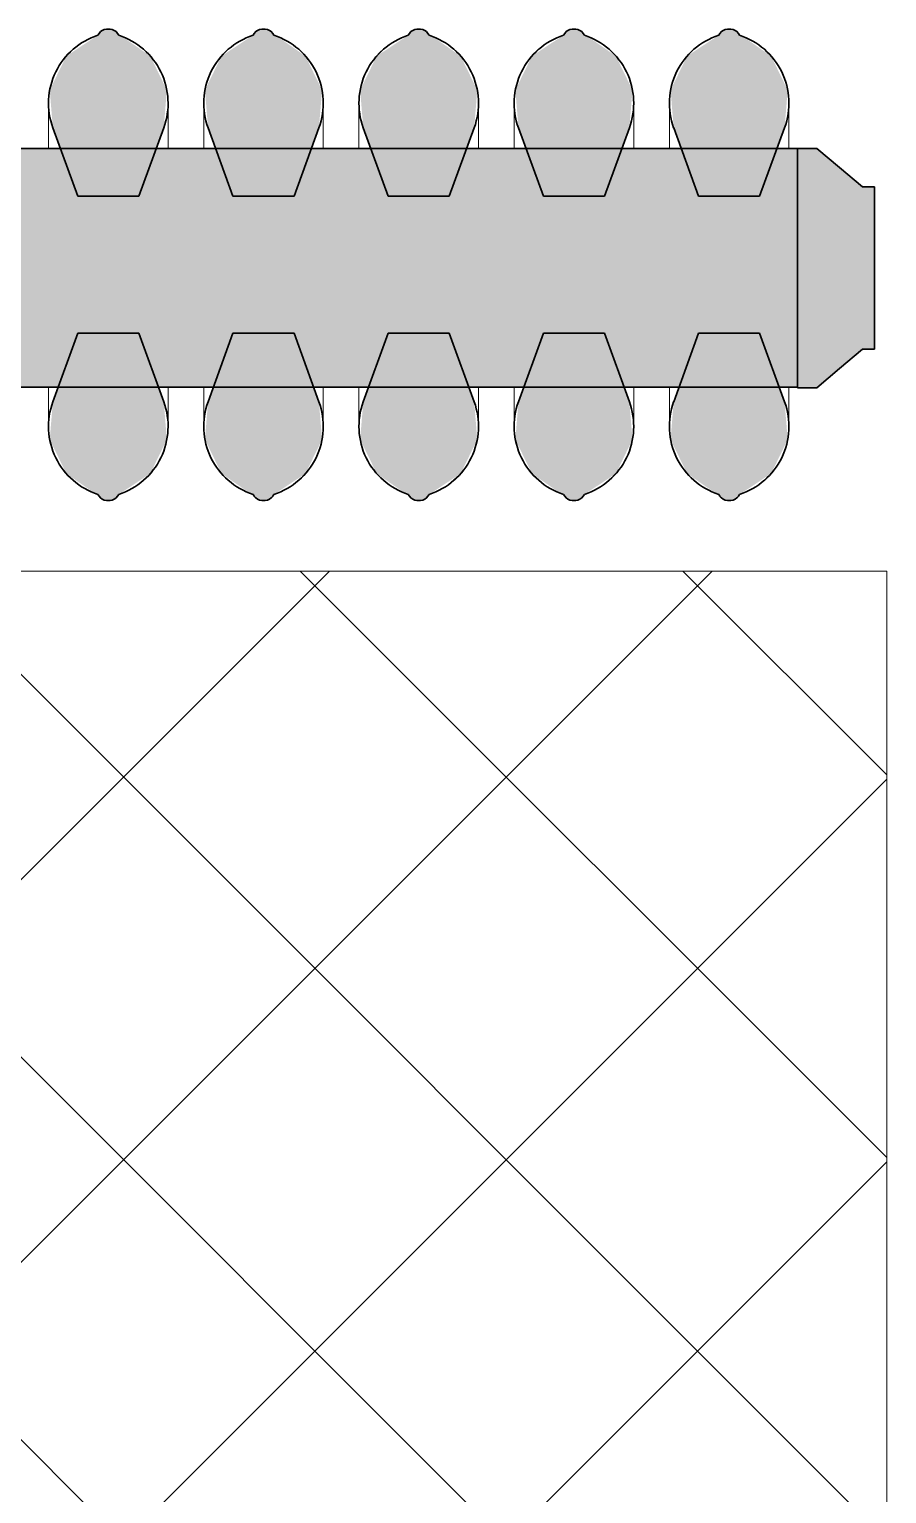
# Model space of a CAD drawing. Header units: inches. Extents: x -1287 to 1590, y -3558 to 989.
# Drawn here: x 947.87 to 965.83, y 535.02 to 565.69 of the extents above; entities that cross this region are included whole.
import ezdxf

# ---------------------------------------------------------------- set-up
doc = ezdxf.new("R2010")
doc.units = ezdxf.units.IN
doc.header["$MEASUREMENT"] = 0
doc.layers.add('A-GENM', color=13, linetype='Continuous', lineweight=9)
doc.layers.add('Q-CASE', color=31, linetype='Continuous', lineweight=9)

# ---------------------------------------------------------------- blocks, each defined once
blk = doc.blocks.new('Desk50 - Desk-7240542-1st Floor Construction')
at = {"layer": 'Q-CASE'}
h = blk.add_hatch(dxfattribs=at)
h.set_pattern_fill('FP_19', color=256, style=0, pattern_type=2)
h.set_pattern_definition([(45, (1354.494, 281.593), (-4.006467, 4.006467), []), (135, (1354.494, 281.593), (-4.006467, -4.006467), [])])
h.paths.add_polyline_path([(2283.603, 806.123), (2320.319, 806.123), (2320.319, 835.935), (2283.603, 835.935), (2283.603, 835.603), (2247.783, 835.603), (2247.783, 806.123)], flags=0)
for p, q in [((2320.319, 835.935), (2283.603, 835.935)), ((2320.319, 806.123), (2320.319, 835.935))]:
    blk.add_line(p, q, dxfattribs=at)
blk = doc.blocks.new('Cast_Iron_Radiator_8182 - Cast_Iron_Radiator_8182-V46-1st Floor Construction')
at = {"layer": 'A-GENM'}
h = blk.add_hatch(color=7, dxfattribs=at)
h.paths.add_polyline_path([(-4.524, -3.66), (-4.589, -2.87), (-5.111, -1.435), (-6.389, -1.435), (-6.911, -2.87), (-6.976, -3.66), (-6.629, -4.372), (-5.943, -4.848), (-5.876, -4.91), (-5.713, -4.933), (-5.624, -4.91), (-5.532, -4.809), (-4.871, -4.372), (-4.645, -3.909)], flags=0)
h.paths.add_polyline_path([(-4.524, 3.66), (-4.871, 4.372), (-5.557, 4.848), (-5.624, 4.91), (-5.787, 4.933), (-5.876, 4.91), (-5.968, 4.809), (-6.629, 4.372), (-6.976, 3.66), (-6.911, 2.87), (-6.389, 1.435), (-5.111, 1.435), (-4.589, 2.87)], flags=0)
h = blk.add_hatch(color=7, dxfattribs=at)
h.paths.add_polyline_path([(-1.274, 3.66), (-1.621, 4.372), (-2.307, 4.848), (-2.374, 4.91), (-2.537, 4.933), (-2.626, 4.91), (-2.718, 4.809), (-3.379, 4.372), (-3.726, 3.66), (-3.661, 2.87), (-3.139, 1.435), (-1.861, 1.435), (-1.339, 2.87)], flags=0)
h.paths.add_polyline_path([(-1.274, -3.66), (-1.339, -2.87), (-1.861, -1.435), (-3.139, -1.435), (-3.661, -2.87), (-3.726, -3.66), (-3.379, -4.372), (-2.693, -4.848), (-2.626, -4.91), (-2.463, -4.933), (-2.374, -4.91), (-2.282, -4.809), (-1.621, -4.372), (-1.395, -3.909)], flags=0)
h = blk.add_hatch(color=7, dxfattribs=at)
h.paths.add_polyline_path([(1.976, -3.66), (1.911, -2.87), (1.389, -1.435), (0.111, -1.435), (-0.411, -2.87), (-0.476, -3.66), (-0.129, -4.372), (0.557, -4.848), (0.624, -4.91), (0.787, -4.933), (0.876, -4.91), (0.968, -4.809), (1.629, -4.372), (1.855, -3.909)], flags=0)
h.paths.add_polyline_path([(1.976, 3.66), (1.629, 4.372), (0.943, 4.848), (0.876, 4.91), (0.713, 4.933), (0.624, 4.91), (0.532, 4.809), (-0.129, 4.372), (-0.476, 3.66), (-0.411, 2.87), (0.111, 1.435), (1.389, 1.435), (1.911, 2.87)], flags=0)
h = blk.add_hatch(color=7, dxfattribs=at)
h.paths.add_polyline_path([(5.226, -3.66), (5.161, -2.87), (4.639, -1.435), (3.361, -1.435), (2.839, -2.87), (2.774, -3.66), (3.121, -4.372), (3.807, -4.848), (3.874, -4.91), (4.037, -4.933), (4.126, -4.91), (4.218, -4.809), (4.879, -4.372), (5.105, -3.909)], flags=0)
h.paths.add_polyline_path([(5.226, 3.66), (4.879, 4.372), (4.193, 4.848), (4.126, 4.91), (3.963, 4.933), (3.874, 4.91), (3.782, 4.809), (3.121, 4.372), (2.774, 3.66), (2.839, 2.87), (3.361, 1.435), (4.639, 1.435), (5.161, 2.87)], flags=0)
h = blk.add_hatch(color=7, dxfattribs=at)
h.paths.add_polyline_path([(8.476, -3.66), (8.411, -2.87), (7.889, -1.435), (6.611, -1.435), (6.089, -2.87), (6.024, -3.66), (6.371, -4.372), (7.057, -4.848), (7.124, -4.91), (7.287, -4.933), (7.376, -4.91), (7.468, -4.809), (8.129, -4.372), (8.355, -3.909)], flags=0)
h.paths.add_polyline_path([(8.476, 3.66), (8.129, 4.372), (7.443, 4.848), (7.376, 4.91), (7.213, 4.933), (7.124, 4.91), (7.032, 4.809), (6.371, 4.372), (6.024, 3.66), (6.089, 2.87), (6.611, 1.435), (7.889, 1.435), (8.411, 2.87)], flags=0)
for points in [[(-7.179, 2.574), (-7.584, 2.574), (-8.542, 1.77), (-8.792, 1.77), (-8.792, -1.634), (-8.542, -1.634), (-7.584, -2.438), (-7.179, -2.438)], [(15.702, -2.438), (15.702, 2.561), (-7.179, 2.561), (-7.179, -2.438), (11.735, -2.438)]]:
    blk.add_hatch(color=7, dxfattribs=at).paths.add_polyline_path(points, flags=0)
at = {"layer": 'A-GENM', "color": 8, "lineweight": 30}
for p, q in [((-5.713, 4.933), (-5.787, 4.933)), ((-2.463, 4.933), (-2.537, 4.933)), ((0.787, 4.933), (0.713, 4.933)), ((4.037, 4.933), (3.963, 4.933)), ((7.287, 4.933), (7.213, 4.933)), ((-5.943, 4.848), (-5.968, 4.809)), ((-5.532, 4.809), (-5.557, 4.848)), ((-2.693, 4.848), (-2.718, 4.809)), ((-2.282, 4.809), (-2.307, 4.848)), ((0.557, 4.848), (0.532, 4.809)), ((0.968, 4.809), (0.943, 4.848)), ((3.807, 4.848), (3.782, 4.809)), ((4.218, 4.809), (4.193, 4.848)), ((7.057, 4.848), (7.032, 4.809)), ((7.468, 4.809), (7.443, 4.848)), ((-6.911, 2.87), (-6.389, 1.435)), ((-5.111, 1.435), (-4.589, 2.87)), ((-3.661, 2.87), (-3.139, 1.435)), ((-1.861, 1.435), (-1.339, 2.87)), ((-0.411, 2.87), (0.111, 1.435)), ((1.389, 1.435), (1.911, 2.87)), ((2.839, 2.87), (3.361, 1.435)), ((4.639, 1.435), (5.161, 2.87)), ((6.089, 2.87), (6.611, 1.435)), ((7.889, 1.435), (8.411, 2.87)), ((-7.179, 2.574), (-7.584, 2.574)), ((-7.179, -2.438), (-7.179, 2.574)), ((15.702, 2.561), (-7.179, 2.561)), ((-7.179, 2.561), (-7.179, -2.438)), ((-8.542, 1.77), (-8.792, 1.77)), ((-8.792, 1.77), (-8.792, -1.634)), ((-6.389, 1.435), (-5.111, 1.435)), ((-3.139, 1.435), (-1.861, 1.435)), ((0.111, 1.435), (1.389, 1.435)), ((3.361, 1.435), (4.639, 1.435)), ((6.611, 1.435), (7.889, 1.435)), ((-6.389, -1.435), (-6.911, -2.87)), ((-5.111, -1.435), (-6.389, -1.435)), ((-4.589, -2.87), (-5.111, -1.435)), ((-3.139, -1.435), (-3.661, -2.87)), ((-1.861, -1.435), (-3.139, -1.435)), ((-1.339, -2.87), (-1.861, -1.435)), ((0.111, -1.435), (-0.411, -2.87)), ((1.389, -1.435), (0.111, -1.435)), ((1.911, -2.87), (1.389, -1.435)), ((3.361, -1.435), (2.839, -2.87)), ((4.639, -1.435), (3.361, -1.435)), ((5.161, -2.87), (4.639, -1.435)), ((6.611, -1.435), (6.089, -2.87)), ((7.889, -1.435), (6.611, -1.435)), ((8.411, -2.87), (7.889, -1.435)), ((-8.792, -1.634), (-8.542, -1.634)), ((-7.584, -2.438), (-7.179, -2.438)), ((-7.179, -2.438), (15.702, -2.438)), ((-5.968, -4.809), (-5.943, -4.848)), ((-5.557, -4.848), (-5.532, -4.809)), ((-2.718, -4.809), (-2.693, -4.848)), ((-2.307, -4.848), (-2.282, -4.809)), ((0.532, -4.809), (0.557, -4.848)), ((0.943, -4.848), (0.968, -4.809)), ((3.782, -4.809), (3.807, -4.848)), ((4.193, -4.848), (4.218, -4.809)), ((7.032, -4.809), (7.057, -4.848)), ((7.443, -4.848), (7.468, -4.809)), ((-5.787, -4.933), (-5.713, -4.933)), ((-2.537, -4.933), (-2.463, -4.933)), ((0.713, -4.933), (0.787, -4.933)), ((3.963, -4.933), (4.037, -4.933)), ((7.213, -4.933), (7.287, -4.933))]:
    blk.add_line(p, q, dxfattribs=at)
at = {"layer": 'A-GENM', "flags": 128}
for points in [[(-5.943, 4.848), (-5.938, 4.854), (-5.934, 4.86), (-5.929, 4.866), (-5.925, 4.872), (-5.919, 4.877), (-5.914, 4.882), (-5.909, 4.887), (-5.903, 4.892), (-5.897, 4.896), (-5.891, 4.901), (-5.885, 4.905), (-5.878, 4.909), (-5.872, 4.912), (-5.865, 4.915), (-5.858, 4.918), (-5.851, 4.921), (-5.844, 4.924), (-5.837, 4.926), (-5.83, 4.928), (-5.823, 4.929), (-5.816, 4.93), (-5.808, 4.931), (-5.801, 4.932), (-5.793, 4.933), (-5.787, 4.933)], [(-5.713, 4.933), (-5.706, 4.932), (-5.698, 4.932), (-5.691, 4.931), (-5.683, 4.93), (-5.676, 4.929), (-5.669, 4.927), (-5.662, 4.925), (-5.655, 4.923), (-5.648, 4.921), (-5.641, 4.918), (-5.634, 4.915), (-5.627, 4.912), (-5.621, 4.908), (-5.614, 4.904), (-5.608, 4.9), (-5.602, 4.896), (-5.596, 4.891), (-5.591, 4.887), (-5.585, 4.882), (-5.58, 4.876), (-5.575, 4.871), (-5.57, 4.865), (-5.565, 4.859), (-5.561, 4.854), (-5.557, 4.848)], [(-2.693, 4.848), (-2.688, 4.854), (-2.684, 4.86), (-2.679, 4.866), (-2.675, 4.872), (-2.669, 4.877), (-2.664, 4.882), (-2.659, 4.887), (-2.653, 4.892), (-2.647, 4.896), (-2.641, 4.901), (-2.635, 4.905), (-2.628, 4.909), (-2.622, 4.912), (-2.615, 4.915), (-2.608, 4.918), (-2.601, 4.921), (-2.594, 4.924), (-2.587, 4.926), (-2.58, 4.928), (-2.573, 4.929), (-2.566, 4.93), (-2.558, 4.931), (-2.551, 4.932), (-2.543, 4.933), (-2.537, 4.933)], [(-2.463, 4.933), (-2.456, 4.932), (-2.448, 4.932), (-2.441, 4.931), (-2.433, 4.93), (-2.426, 4.929), (-2.419, 4.927), (-2.412, 4.925), (-2.405, 4.923), (-2.398, 4.921), (-2.391, 4.918), (-2.384, 4.915), (-2.377, 4.912), (-2.371, 4.908), (-2.364, 4.904), (-2.358, 4.9), (-2.352, 4.896), (-2.346, 4.891), (-2.341, 4.887), (-2.335, 4.882), (-2.33, 4.876), (-2.325, 4.871), (-2.32, 4.865), (-2.315, 4.859), (-2.311, 4.854), (-2.307, 4.848)], [(0.557, 4.848), (0.562, 4.854), (0.566, 4.86), (0.571, 4.866), (0.575, 4.872), (0.581, 4.877), (0.586, 4.882), (0.591, 4.887), (0.597, 4.892), (0.603, 4.896), (0.609, 4.901), (0.615, 4.905), (0.622, 4.909), (0.628, 4.912), (0.635, 4.915), (0.642, 4.918), (0.649, 4.921), (0.656, 4.924), (0.663, 4.926), (0.67, 4.928), (0.677, 4.929), (0.684, 4.93), (0.692, 4.931), (0.699, 4.932), (0.707, 4.933), (0.713, 4.933)], [(0.787, 4.933), (0.794, 4.932), (0.802, 4.932), (0.809, 4.931), (0.817, 4.93), (0.824, 4.929), (0.831, 4.927), (0.838, 4.925), (0.845, 4.923), (0.852, 4.921), (0.859, 4.918), (0.866, 4.915), (0.873, 4.912), (0.879, 4.908), (0.886, 4.904), (0.892, 4.9), (0.898, 4.896), (0.904, 4.891), (0.909, 4.887), (0.915, 4.882), (0.92, 4.876), (0.925, 4.871), (0.93, 4.865), (0.935, 4.859), (0.939, 4.854), (0.943, 4.848)], [(3.807, 4.848), (3.812, 4.854), (3.816, 4.86), (3.821, 4.866), (3.825, 4.872), (3.831, 4.877), (3.836, 4.882), (3.841, 4.887), (3.847, 4.892), (3.853, 4.896), (3.859, 4.901), (3.865, 4.905), (3.872, 4.909), (3.878, 4.912), (3.885, 4.915), (3.892, 4.918), (3.899, 4.921), (3.906, 4.924), (3.913, 4.926), (3.92, 4.928), (3.927, 4.929), (3.934, 4.93), (3.942, 4.931), (3.949, 4.932), (3.957, 4.933), (3.963, 4.933)], [(4.037, 4.933), (4.044, 4.932), (4.052, 4.932), (4.059, 4.931), (4.067, 4.93), (4.074, 4.929), (4.081, 4.927), (4.088, 4.925), (4.095, 4.923), (4.102, 4.921), (4.109, 4.918), (4.116, 4.915), (4.123, 4.912), (4.129, 4.908), (4.136, 4.904), (4.142, 4.9), (4.148, 4.896), (4.154, 4.891), (4.159, 4.887), (4.165, 4.882), (4.17, 4.876), (4.175, 4.871), (4.18, 4.865), (4.185, 4.859), (4.189, 4.854), (4.193, 4.848)], [(7.057, 4.848), (7.062, 4.854), (7.066, 4.86), (7.071, 4.866), (7.075, 4.872), (7.081, 4.877), (7.086, 4.882), (7.091, 4.887), (7.097, 4.892), (7.103, 4.896), (7.109, 4.901), (7.115, 4.905), (7.122, 4.909), (7.128, 4.912), (7.135, 4.915), (7.142, 4.918), (7.149, 4.921), (7.156, 4.924), (7.163, 4.926), (7.17, 4.928), (7.177, 4.929), (7.184, 4.93), (7.192, 4.931), (7.199, 4.932), (7.207, 4.933), (7.213, 4.933)], [(7.287, 4.933), (7.294, 4.932), (7.302, 4.932), (7.309, 4.931), (7.317, 4.93), (7.324, 4.929), (7.331, 4.927), (7.338, 4.925), (7.345, 4.923), (7.352, 4.921), (7.359, 4.918), (7.366, 4.915), (7.373, 4.912), (7.379, 4.908), (7.386, 4.904), (7.392, 4.9), (7.398, 4.896), (7.404, 4.891), (7.409, 4.887), (7.415, 4.882), (7.42, 4.876), (7.425, 4.871), (7.43, 4.865), (7.435, 4.859), (7.439, 4.854), (7.443, 4.848)], [(-7.002, 3.383), (-7.001, 3.443), (-6.997, 3.503), (-6.991, 3.563), (-6.983, 3.622), (-6.972, 3.681), (-6.959, 3.74), (-6.943, 3.798), (-6.926, 3.855), (-6.906, 3.911), (-6.883, 3.967), (-6.859, 4.022), (-6.832, 4.076), (-6.804, 4.128), (-6.773, 4.18), (-6.74, 4.23), (-6.705, 4.279), (-6.668, 4.326), (-6.63, 4.372), (-6.589, 4.416), (-6.547, 4.459), (-6.503, 4.5), (-6.458, 4.539), (-6.411, 4.576), (-6.362, 4.612), (-6.312, 4.645), (-6.261, 4.677), (-6.209, 4.706), (-6.155, 4.733), (-6.101, 4.758), (-6.045, 4.781), (-5.989, 4.802), (-5.968, 4.809)], [(-5.532, 4.809), (-5.475, 4.789), (-5.419, 4.767), (-5.365, 4.743), (-5.311, 4.716), (-5.258, 4.688), (-5.206, 4.657), (-5.156, 4.624), (-5.107, 4.59), (-5.059, 4.553), (-5.013, 4.515), (-4.969, 4.474), (-4.926, 4.432), (-4.885, 4.389), (-4.846, 4.343), (-4.808, 4.296), (-4.773, 4.248), (-4.739, 4.198), (-4.707, 4.147), (-4.678, 4.095), (-4.651, 4.042), (-4.625, 3.987), (-4.602, 3.932), (-4.581, 3.876), (-4.563, 3.819), (-4.547, 3.761), (-4.533, 3.703), (-4.521, 3.644), (-4.512, 3.585), (-4.505, 3.525), (-4.5, 3.465), (-4.498, 3.405), (-4.498, 3.383)], [(-3.752, 3.383), (-3.751, 3.443), (-3.747, 3.503), (-3.741, 3.563), (-3.733, 3.622), (-3.722, 3.681), (-3.709, 3.74), (-3.693, 3.798), (-3.676, 3.855), (-3.656, 3.911), (-3.633, 3.967), (-3.609, 4.022), (-3.582, 4.076), (-3.554, 4.128), (-3.523, 4.18), (-3.49, 4.23), (-3.455, 4.279), (-3.418, 4.326), (-3.38, 4.372), (-3.339, 4.416), (-3.297, 4.459), (-3.253, 4.5), (-3.208, 4.539), (-3.161, 4.576), (-3.112, 4.612), (-3.062, 4.645), (-3.011, 4.677), (-2.959, 4.706), (-2.905, 4.733), (-2.851, 4.758), (-2.795, 4.781), (-2.739, 4.802), (-2.718, 4.809)], [(-2.282, 4.809), (-2.225, 4.789), (-2.169, 4.767), (-2.115, 4.743), (-2.061, 4.716), (-2.008, 4.688), (-1.956, 4.657), (-1.906, 4.624), (-1.857, 4.59), (-1.809, 4.553), (-1.763, 4.515), (-1.719, 4.474), (-1.676, 4.432), (-1.635, 4.389), (-1.596, 4.343), (-1.558, 4.296), (-1.523, 4.248), (-1.489, 4.198), (-1.457, 4.147), (-1.428, 4.095), (-1.401, 4.042), (-1.375, 3.987), (-1.352, 3.932), (-1.331, 3.876), (-1.313, 3.819), (-1.297, 3.761), (-1.283, 3.703), (-1.271, 3.644), (-1.262, 3.585), (-1.255, 3.525), (-1.25, 3.465), (-1.248, 3.405), (-1.248, 3.383)], [(-0.502, 3.383), (-0.501, 3.443), (-0.497, 3.503), (-0.491, 3.563), (-0.483, 3.622), (-0.472, 3.681), (-0.459, 3.74), (-0.443, 3.798), (-0.426, 3.855), (-0.406, 3.911), (-0.383, 3.967), (-0.359, 4.022), (-0.332, 4.076), (-0.304, 4.128), (-0.273, 4.18), (-0.24, 4.23), (-0.205, 4.279), (-0.168, 4.326), (-0.13, 4.372), (-0.089, 4.416), (-0.047, 4.459), (-0.003, 4.5), (0.042, 4.539), (0.089, 4.576), (0.138, 4.612), (0.188, 4.645), (0.239, 4.677), (0.291, 4.706), (0.345, 4.733), (0.399, 4.758), (0.455, 4.781), (0.511, 4.802), (0.532, 4.809)], [(0.968, 4.809), (1.025, 4.789), (1.081, 4.767), (1.135, 4.743), (1.189, 4.716), (1.242, 4.688), (1.294, 4.657), (1.344, 4.624), (1.393, 4.59), (1.441, 4.553), (1.487, 4.515), (1.531, 4.474), (1.574, 4.432), (1.615, 4.389), (1.654, 4.343), (1.692, 4.296), (1.727, 4.248), (1.761, 4.198), (1.793, 4.147), (1.822, 4.095), (1.849, 4.042), (1.875, 3.987), (1.898, 3.932), (1.919, 3.876), (1.937, 3.819), (1.953, 3.761), (1.967, 3.703), (1.979, 3.644), (1.988, 3.585), (1.995, 3.525), (2, 3.465), (2.002, 3.405), (2.002, 3.383)], [(2.748, 3.383), (2.749, 3.443), (2.753, 3.503), (2.759, 3.563), (2.767, 3.622), (2.778, 3.681), (2.791, 3.74), (2.807, 3.798), (2.824, 3.855), (2.844, 3.911), (2.867, 3.967), (2.891, 4.022), (2.918, 4.076), (2.946, 4.128), (2.977, 4.18), (3.01, 4.23), (3.045, 4.279), (3.082, 4.326), (3.12, 4.372), (3.161, 4.416), (3.203, 4.459), (3.247, 4.5), (3.292, 4.539), (3.339, 4.576), (3.388, 4.612), (3.438, 4.645), (3.489, 4.677), (3.541, 4.706), (3.595, 4.733), (3.649, 4.758), (3.705, 4.781), (3.761, 4.802), (3.782, 4.809)], [(4.218, 4.809), (4.275, 4.789), (4.331, 4.767), (4.385, 4.743), (4.439, 4.716), (4.492, 4.688), (4.544, 4.657), (4.594, 4.624), (4.643, 4.59), (4.691, 4.553), (4.737, 4.515), (4.781, 4.474), (4.824, 4.432), (4.865, 4.389), (4.904, 4.343), (4.942, 4.296), (4.977, 4.248), (5.011, 4.198), (5.043, 4.147), (5.072, 4.095), (5.099, 4.042), (5.125, 3.987), (5.148, 3.932), (5.169, 3.876), (5.187, 3.819), (5.203, 3.761), (5.217, 3.703), (5.229, 3.644), (5.238, 3.585), (5.245, 3.525), (5.25, 3.465), (5.252, 3.405), (5.252, 3.383)], [(5.998, 3.383), (5.999, 3.443), (6.003, 3.503), (6.009, 3.563), (6.017, 3.622), (6.028, 3.681), (6.041, 3.74), (6.057, 3.798), (6.074, 3.855), (6.094, 3.911), (6.117, 3.967), (6.141, 4.022), (6.168, 4.076), (6.196, 4.128), (6.227, 4.18), (6.26, 4.23), (6.295, 4.279), (6.332, 4.326), (6.37, 4.372), (6.411, 4.416), (6.453, 4.459), (6.497, 4.5), (6.542, 4.539), (6.589, 4.576), (6.638, 4.612), (6.688, 4.645), (6.739, 4.677), (6.791, 4.706), (6.845, 4.733), (6.899, 4.758), (6.955, 4.781), (7.011, 4.802), (7.032, 4.809)], [(7.468, 4.809), (7.525, 4.789), (7.581, 4.767), (7.635, 4.743), (7.689, 4.716), (7.742, 4.688), (7.794, 4.657), (7.844, 4.624), (7.893, 4.59), (7.941, 4.553), (7.987, 4.515), (8.031, 4.474), (8.074, 4.432), (8.115, 4.389), (8.154, 4.343), (8.192, 4.296), (8.227, 4.248), (8.261, 4.198), (8.293, 4.147), (8.322, 4.095), (8.349, 4.042), (8.375, 3.987), (8.398, 3.932), (8.419, 3.876), (8.437, 3.819), (8.453, 3.761), (8.467, 3.703), (8.479, 3.644), (8.488, 3.585), (8.495, 3.525), (8.5, 3.465), (8.502, 3.405), (8.502, 3.383)], [(-7.002, 2.571), (-7.002, 2.642), (-7.002, 2.71), (-7.002, 2.775), (-7.002, 2.837), (-7.002, 2.896), (-7.002, 2.952), (-7.002, 3.005), (-7.002, 3.055), (-7.002, 3.102), (-7.002, 3.145), (-7.002, 3.185), (-7.002, 3.221), (-7.002, 3.254), (-7.002, 3.283), (-7.002, 3.309), (-7.002, 3.33), (-7.002, 3.348), (-7.002, 3.363), (-7.002, 3.373), (-7.002, 3.38), (-7.002, 3.383), (-7.002, 3.383)], [(-4.498, 3.383), (-4.498, 3.381), (-4.498, 3.375), (-4.498, 3.366), (-4.498, 3.353), (-4.498, 3.336), (-4.498, 3.315), (-4.498, 3.29), (-4.498, 3.262), (-4.498, 3.23), (-4.498, 3.195), (-4.498, 3.156), (-4.498, 3.114), (-4.498, 3.068), (-4.498, 3.019), (-4.498, 2.967), (-4.498, 2.911), (-4.498, 2.853), (-4.498, 2.792), (-4.498, 2.727), (-4.498, 2.66), (-4.498, 2.591), (-4.498, 2.561)], [(-3.752, 2.571), (-3.752, 2.642), (-3.752, 2.71), (-3.752, 2.775), (-3.752, 2.837), (-3.752, 2.896), (-3.752, 2.952), (-3.752, 3.005), (-3.752, 3.055), (-3.752, 3.102), (-3.752, 3.145), (-3.752, 3.185), (-3.752, 3.221), (-3.752, 3.254), (-3.752, 3.283), (-3.752, 3.309), (-3.752, 3.33), (-3.752, 3.348), (-3.752, 3.363), (-3.752, 3.373), (-3.752, 3.38), (-3.752, 3.383), (-3.752, 3.383)], [(-1.248, 3.383), (-1.248, 3.381), (-1.248, 3.375), (-1.248, 3.366), (-1.248, 3.353), (-1.248, 3.336), (-1.248, 3.315), (-1.248, 3.29), (-1.248, 3.262), (-1.248, 3.23), (-1.248, 3.195), (-1.248, 3.156), (-1.248, 3.114), (-1.248, 3.068), (-1.248, 3.019), (-1.248, 2.967), (-1.248, 2.911), (-1.248, 2.853), (-1.248, 2.792), (-1.248, 2.727), (-1.248, 2.66), (-1.248, 2.591), (-1.248, 2.561)], [(-0.502, 2.571), (-0.502, 2.642), (-0.502, 2.71), (-0.502, 2.775), (-0.502, 2.837), (-0.502, 2.896), (-0.502, 2.952), (-0.502, 3.005), (-0.502, 3.055), (-0.502, 3.102), (-0.502, 3.145), (-0.502, 3.185), (-0.502, 3.221), (-0.502, 3.254), (-0.502, 3.283), (-0.502, 3.309), (-0.502, 3.33), (-0.502, 3.348), (-0.502, 3.363), (-0.502, 3.373), (-0.502, 3.38), (-0.502, 3.383), (-0.502, 3.383)], [(2.002, 3.383), (2.002, 3.381), (2.002, 3.375), (2.002, 3.366), (2.002, 3.353), (2.002, 3.336), (2.002, 3.315), (2.002, 3.29), (2.002, 3.262), (2.002, 3.23), (2.002, 3.195), (2.002, 3.156), (2.002, 3.114), (2.002, 3.068), (2.002, 3.019), (2.002, 2.967), (2.002, 2.911), (2.002, 2.853), (2.002, 2.792), (2.002, 2.727), (2.002, 2.66), (2.002, 2.591), (2.002, 2.561)], [(2.748, 2.571), (2.748, 2.642), (2.748, 2.71), (2.748, 2.775), (2.748, 2.837), (2.748, 2.896), (2.748, 2.952), (2.748, 3.005), (2.748, 3.055), (2.748, 3.102), (2.748, 3.145), (2.748, 3.185), (2.748, 3.221), (2.748, 3.254), (2.748, 3.283), (2.748, 3.309), (2.748, 3.33), (2.748, 3.348), (2.748, 3.363), (2.748, 3.373), (2.748, 3.38), (2.748, 3.383), (2.748, 3.383)], [(5.252, 3.383), (5.252, 3.381), (5.252, 3.375), (5.252, 3.366), (5.252, 3.353), (5.252, 3.336), (5.252, 3.315), (5.252, 3.29), (5.252, 3.262), (5.252, 3.23), (5.252, 3.195), (5.252, 3.156), (5.252, 3.114), (5.252, 3.068), (5.252, 3.019), (5.252, 2.967), (5.252, 2.911), (5.252, 2.853), (5.252, 2.792), (5.252, 2.727), (5.252, 2.66), (5.252, 2.591), (5.252, 2.561)], [(5.998, 2.571), (5.998, 2.642), (5.998, 2.71), (5.998, 2.775), (5.998, 2.837), (5.998, 2.896), (5.998, 2.952), (5.998, 3.005), (5.998, 3.055), (5.998, 3.102), (5.998, 3.145), (5.998, 3.185), (5.998, 3.221), (5.998, 3.254), (5.998, 3.283), (5.998, 3.309), (5.998, 3.33), (5.998, 3.348), (5.998, 3.363), (5.998, 3.373), (5.998, 3.38), (5.998, 3.383), (5.998, 3.383)], [(8.502, 3.383), (8.502, 3.381), (8.502, 3.375), (8.502, 3.366), (8.502, 3.353), (8.502, 3.336), (8.502, 3.315), (8.502, 3.29), (8.502, 3.262), (8.502, 3.23), (8.502, 3.195), (8.502, 3.156), (8.502, 3.114), (8.502, 3.068), (8.502, 3.019), (8.502, 2.967), (8.502, 2.911), (8.502, 2.853), (8.502, 2.792), (8.502, 2.727), (8.502, 2.66), (8.502, 2.591), (8.502, 2.561)], [(-7.002, -3.383), (-7.002, -3.381), (-7.002, -3.375), (-7.002, -3.366), (-7.002, -3.353), (-7.002, -3.336), (-7.002, -3.315), (-7.002, -3.29), (-7.002, -3.262), (-7.002, -3.23), (-7.002, -3.195), (-7.002, -3.156), (-7.002, -3.114), (-7.002, -3.068), (-7.002, -3.019), (-7.002, -2.967), (-7.002, -2.911), (-7.002, -2.853), (-7.002, -2.792), (-7.002, -2.727), (-7.002, -2.66), (-7.002, -2.591), (-7.002, -2.518), (-7.002, -2.444)], [(-4.498, -2.438), (-4.498, -2.498), (-4.498, -2.571), (-4.498, -2.642), (-4.498, -2.71), (-4.498, -2.775), (-4.498, -2.837), (-4.498, -2.896), (-4.498, -2.952), (-4.498, -3.005), (-4.498, -3.055), (-4.498, -3.102), (-4.498, -3.145), (-4.498, -3.185), (-4.498, -3.221), (-4.498, -3.254), (-4.498, -3.283), (-4.498, -3.309), (-4.498, -3.33), (-4.498, -3.348), (-4.498, -3.363), (-4.498, -3.373), (-4.498, -3.38), (-4.498, -3.383), (-4.498, -3.383)], [(-3.752, -3.383), (-3.752, -3.381), (-3.752, -3.375), (-3.752, -3.366), (-3.752, -3.353), (-3.752, -3.336), (-3.752, -3.315), (-3.752, -3.29), (-3.752, -3.262), (-3.752, -3.23), (-3.752, -3.195), (-3.752, -3.156), (-3.752, -3.114), (-3.752, -3.068), (-3.752, -3.019), (-3.752, -2.967), (-3.752, -2.911), (-3.752, -2.853), (-3.752, -2.792), (-3.752, -2.727), (-3.752, -2.66), (-3.752, -2.591), (-3.752, -2.518), (-3.752, -2.444)], [(-1.248, -2.438), (-1.248, -2.498), (-1.248, -2.571), (-1.248, -2.642), (-1.248, -2.71), (-1.248, -2.775), (-1.248, -2.837), (-1.248, -2.896), (-1.248, -2.952), (-1.248, -3.005), (-1.248, -3.055), (-1.248, -3.102), (-1.248, -3.145), (-1.248, -3.185), (-1.248, -3.221), (-1.248, -3.254), (-1.248, -3.283), (-1.248, -3.309), (-1.248, -3.33), (-1.248, -3.348), (-1.248, -3.363), (-1.248, -3.373), (-1.248, -3.38), (-1.248, -3.383), (-1.248, -3.383)], [(-0.502, -3.383), (-0.502, -3.381), (-0.502, -3.375), (-0.502, -3.366), (-0.502, -3.353), (-0.502, -3.336), (-0.502, -3.315), (-0.502, -3.29), (-0.502, -3.262), (-0.502, -3.23), (-0.502, -3.195), (-0.502, -3.156), (-0.502, -3.114), (-0.502, -3.068), (-0.502, -3.019), (-0.502, -2.967), (-0.502, -2.911), (-0.502, -2.853), (-0.502, -2.792), (-0.502, -2.727), (-0.502, -2.66), (-0.502, -2.591), (-0.502, -2.518), (-0.502, -2.444)], [(2.002, -2.438), (2.002, -2.498), (2.002, -2.571), (2.002, -2.642), (2.002, -2.71), (2.002, -2.775), (2.002, -2.837), (2.002, -2.896), (2.002, -2.952), (2.002, -3.005), (2.002, -3.055), (2.002, -3.102), (2.002, -3.145), (2.002, -3.185), (2.002, -3.221), (2.002, -3.254), (2.002, -3.283), (2.002, -3.309), (2.002, -3.33), (2.002, -3.348), (2.002, -3.363), (2.002, -3.373), (2.002, -3.38), (2.002, -3.383), (2.002, -3.383)], [(2.748, -3.383), (2.748, -3.381), (2.748, -3.375), (2.748, -3.366), (2.748, -3.353), (2.748, -3.336), (2.748, -3.315), (2.748, -3.29), (2.748, -3.262), (2.748, -3.23), (2.748, -3.195), (2.748, -3.156), (2.748, -3.114), (2.748, -3.068), (2.748, -3.019), (2.748, -2.967), (2.748, -2.911), (2.748, -2.853), (2.748, -2.792), (2.748, -2.727), (2.748, -2.66), (2.748, -2.591), (2.748, -2.518), (2.748, -2.444)], [(5.252, -2.438), (5.252, -2.498), (5.252, -2.571), (5.252, -2.642), (5.252, -2.71), (5.252, -2.775), (5.252, -2.837), (5.252, -2.896), (5.252, -2.952), (5.252, -3.005), (5.252, -3.055), (5.252, -3.102), (5.252, -3.145), (5.252, -3.185), (5.252, -3.221), (5.252, -3.254), (5.252, -3.283), (5.252, -3.309), (5.252, -3.33), (5.252, -3.348), (5.252, -3.363), (5.252, -3.373), (5.252, -3.38), (5.252, -3.383), (5.252, -3.383)], [(5.998, -3.383), (5.998, -3.381), (5.998, -3.375), (5.998, -3.366), (5.998, -3.353), (5.998, -3.336), (5.998, -3.315), (5.998, -3.29), (5.998, -3.262), (5.998, -3.23), (5.998, -3.195), (5.998, -3.156), (5.998, -3.114), (5.998, -3.068), (5.998, -3.019), (5.998, -2.967), (5.998, -2.911), (5.998, -2.853), (5.998, -2.792), (5.998, -2.727), (5.998, -2.66), (5.998, -2.591), (5.998, -2.518), (5.998, -2.444)], [(8.502, -2.438), (8.502, -2.498), (8.502, -2.571), (8.502, -2.642), (8.502, -2.71), (8.502, -2.775), (8.502, -2.837), (8.502, -2.896), (8.502, -2.952), (8.502, -3.005), (8.502, -3.055), (8.502, -3.102), (8.502, -3.145), (8.502, -3.185), (8.502, -3.221), (8.502, -3.254), (8.502, -3.283), (8.502, -3.309), (8.502, -3.33), (8.502, -3.348), (8.502, -3.363), (8.502, -3.373), (8.502, -3.38), (8.502, -3.383), (8.502, -3.383)], [(-5.968, -4.809), (-6.025, -4.789), (-6.081, -4.767), (-6.135, -4.743), (-6.189, -4.716), (-6.242, -4.688), (-6.294, -4.657), (-6.344, -4.624), (-6.393, -4.59), (-6.441, -4.553), (-6.487, -4.515), (-6.531, -4.474), (-6.574, -4.432), (-6.615, -4.389), (-6.654, -4.343), (-6.692, -4.296), (-6.727, -4.248), (-6.761, -4.198), (-6.793, -4.147), (-6.822, -4.095), (-6.849, -4.042), (-6.875, -3.987), (-6.898, -3.932), (-6.919, -3.876), (-6.937, -3.819), (-6.953, -3.761), (-6.967, -3.703), (-6.979, -3.644), (-6.988, -3.585), (-6.995, -3.525), (-7, -3.465), (-7.002, -3.405), (-7.002, -3.383)], [(-4.498, -3.383), (-4.499, -3.443), (-4.503, -3.503), (-4.509, -3.563), (-4.517, -3.622), (-4.528, -3.681), (-4.541, -3.74), (-4.557, -3.798), (-4.574, -3.855), (-4.594, -3.911), (-4.617, -3.967), (-4.641, -4.022), (-4.668, -4.076), (-4.696, -4.128), (-4.727, -4.18), (-4.76, -4.23), (-4.795, -4.279), (-4.832, -4.326), (-4.87, -4.372), (-4.911, -4.416), (-4.953, -4.459), (-4.997, -4.5), (-5.042, -4.539), (-5.089, -4.576), (-5.138, -4.612), (-5.188, -4.645), (-5.239, -4.677), (-5.291, -4.706), (-5.345, -4.733), (-5.399, -4.758), (-5.455, -4.781), (-5.511, -4.802), (-5.532, -4.809)], [(-2.718, -4.809), (-2.775, -4.789), (-2.831, -4.767), (-2.885, -4.743), (-2.939, -4.716), (-2.992, -4.688), (-3.044, -4.657), (-3.094, -4.624), (-3.143, -4.59), (-3.191, -4.553), (-3.237, -4.515), (-3.281, -4.474), (-3.324, -4.432), (-3.365, -4.389), (-3.404, -4.343), (-3.442, -4.296), (-3.477, -4.248), (-3.511, -4.198), (-3.543, -4.147), (-3.572, -4.095), (-3.599, -4.042), (-3.625, -3.987), (-3.648, -3.932), (-3.669, -3.876), (-3.687, -3.819), (-3.703, -3.761), (-3.717, -3.703), (-3.729, -3.644), (-3.738, -3.585), (-3.745, -3.525), (-3.75, -3.465), (-3.752, -3.405), (-3.752, -3.383)], [(-1.248, -3.383), (-1.249, -3.443), (-1.253, -3.503), (-1.259, -3.563), (-1.267, -3.622), (-1.278, -3.681), (-1.291, -3.74), (-1.307, -3.798), (-1.324, -3.855), (-1.344, -3.911), (-1.367, -3.967), (-1.391, -4.022), (-1.418, -4.076), (-1.446, -4.128), (-1.477, -4.18), (-1.51, -4.23), (-1.545, -4.279), (-1.582, -4.326), (-1.62, -4.372), (-1.661, -4.416), (-1.703, -4.459), (-1.747, -4.5), (-1.792, -4.539), (-1.839, -4.576), (-1.888, -4.612), (-1.938, -4.645), (-1.989, -4.677), (-2.041, -4.706), (-2.095, -4.733), (-2.149, -4.758), (-2.205, -4.781), (-2.261, -4.802), (-2.282, -4.809)], [(0.532, -4.809), (0.475, -4.789), (0.419, -4.767), (0.365, -4.743), (0.311, -4.716), (0.258, -4.688), (0.206, -4.657), (0.156, -4.624), (0.107, -4.59), (0.059, -4.553), (0.013, -4.515), (-0.031, -4.474), (-0.074, -4.432), (-0.115, -4.389), (-0.154, -4.343), (-0.192, -4.296), (-0.227, -4.248), (-0.261, -4.198), (-0.293, -4.147), (-0.322, -4.095), (-0.349, -4.042), (-0.375, -3.987), (-0.398, -3.932), (-0.419, -3.876), (-0.437, -3.819), (-0.453, -3.761), (-0.467, -3.703), (-0.479, -3.644), (-0.488, -3.585), (-0.495, -3.525), (-0.5, -3.465), (-0.502, -3.405), (-0.502, -3.383)], [(2.002, -3.383), (2.001, -3.443), (1.997, -3.503), (1.991, -3.563), (1.983, -3.622), (1.972, -3.681), (1.959, -3.74), (1.943, -3.798), (1.926, -3.855), (1.906, -3.911), (1.883, -3.967), (1.859, -4.022), (1.832, -4.076), (1.804, -4.128), (1.773, -4.18), (1.74, -4.23), (1.705, -4.279), (1.668, -4.326), (1.63, -4.372), (1.589, -4.416), (1.547, -4.459), (1.503, -4.5), (1.458, -4.539), (1.411, -4.576), (1.362, -4.612), (1.312, -4.645), (1.261, -4.677), (1.209, -4.706), (1.155, -4.733), (1.101, -4.758), (1.045, -4.781), (0.989, -4.802), (0.968, -4.809)], [(3.782, -4.809), (3.725, -4.789), (3.669, -4.767), (3.615, -4.743), (3.561, -4.716), (3.508, -4.688), (3.456, -4.657), (3.406, -4.624), (3.357, -4.59), (3.309, -4.553), (3.263, -4.515), (3.219, -4.474), (3.176, -4.432), (3.135, -4.389), (3.096, -4.343), (3.058, -4.296), (3.023, -4.248), (2.989, -4.198), (2.957, -4.147), (2.928, -4.095), (2.901, -4.042), (2.875, -3.987), (2.852, -3.932), (2.831, -3.876), (2.813, -3.819), (2.797, -3.761), (2.783, -3.703), (2.771, -3.644), (2.762, -3.585), (2.755, -3.525), (2.75, -3.465), (2.748, -3.405), (2.748, -3.383)], [(5.252, -3.383), (5.251, -3.443), (5.247, -3.503), (5.241, -3.563), (5.233, -3.622), (5.222, -3.681), (5.209, -3.74), (5.193, -3.798), (5.176, -3.855), (5.156, -3.911), (5.133, -3.967), (5.109, -4.022), (5.082, -4.076), (5.054, -4.128), (5.023, -4.18), (4.99, -4.23), (4.955, -4.279), (4.918, -4.326), (4.88, -4.372), (4.839, -4.416), (4.797, -4.459), (4.753, -4.5), (4.708, -4.539), (4.661, -4.576), (4.612, -4.612), (4.562, -4.645), (4.511, -4.677), (4.459, -4.706), (4.405, -4.733), (4.351, -4.758), (4.295, -4.781), (4.239, -4.802), (4.218, -4.809)], [(7.032, -4.809), (6.975, -4.789), (6.919, -4.767), (6.865, -4.743), (6.811, -4.716), (6.758, -4.688), (6.706, -4.657), (6.656, -4.624), (6.607, -4.59), (6.559, -4.553), (6.513, -4.515), (6.469, -4.474), (6.426, -4.432), (6.385, -4.389), (6.346, -4.343), (6.308, -4.296), (6.273, -4.248), (6.239, -4.198), (6.207, -4.147), (6.178, -4.095), (6.151, -4.042), (6.125, -3.987), (6.102, -3.932), (6.081, -3.876), (6.063, -3.819), (6.047, -3.761), (6.033, -3.703), (6.021, -3.644), (6.012, -3.585), (6.005, -3.525), (6, -3.465), (5.998, -3.405), (5.998, -3.383)], [(8.502, -3.383), (8.501, -3.443), (8.497, -3.503), (8.491, -3.563), (8.483, -3.622), (8.472, -3.681), (8.459, -3.74), (8.443, -3.798), (8.426, -3.855), (8.406, -3.911), (8.383, -3.967), (8.359, -4.022), (8.332, -4.076), (8.304, -4.128), (8.273, -4.18), (8.24, -4.23), (8.205, -4.279), (8.168, -4.326), (8.13, -4.372), (8.089, -4.416), (8.047, -4.459), (8.003, -4.5), (7.958, -4.539), (7.911, -4.576), (7.862, -4.612), (7.812, -4.645), (7.761, -4.677), (7.709, -4.706), (7.655, -4.733), (7.601, -4.758), (7.545, -4.781), (7.489, -4.802), (7.468, -4.809)], [(-5.787, -4.933), (-5.794, -4.932), (-5.802, -4.932), (-5.809, -4.931), (-5.817, -4.93), (-5.824, -4.929), (-5.831, -4.927), (-5.838, -4.925), (-5.845, -4.923), (-5.852, -4.921), (-5.859, -4.918), (-5.866, -4.915), (-5.873, -4.912), (-5.879, -4.908), (-5.886, -4.904), (-5.892, -4.9), (-5.898, -4.896), (-5.904, -4.891), (-5.909, -4.887), (-5.915, -4.882), (-5.92, -4.876), (-5.925, -4.871), (-5.93, -4.865), (-5.935, -4.859), (-5.939, -4.854), (-5.943, -4.848)], [(-5.557, -4.848), (-5.562, -4.854), (-5.566, -4.86), (-5.571, -4.866), (-5.575, -4.872), (-5.581, -4.877), (-5.586, -4.882), (-5.591, -4.887), (-5.597, -4.892), (-5.603, -4.896), (-5.609, -4.901), (-5.615, -4.905), (-5.622, -4.909), (-5.628, -4.912), (-5.635, -4.915), (-5.642, -4.918), (-5.649, -4.921), (-5.656, -4.924), (-5.663, -4.926), (-5.67, -4.928), (-5.677, -4.929), (-5.684, -4.93), (-5.692, -4.931), (-5.699, -4.932), (-5.707, -4.933), (-5.713, -4.933)], [(-2.537, -4.933), (-2.544, -4.932), (-2.552, -4.932), (-2.559, -4.931), (-2.567, -4.93), (-2.574, -4.929), (-2.581, -4.927), (-2.588, -4.925), (-2.595, -4.923), (-2.602, -4.921), (-2.609, -4.918), (-2.616, -4.915), (-2.623, -4.912), (-2.629, -4.908), (-2.636, -4.904), (-2.642, -4.9), (-2.648, -4.896), (-2.654, -4.891), (-2.659, -4.887), (-2.665, -4.882), (-2.67, -4.876), (-2.675, -4.871), (-2.68, -4.865), (-2.685, -4.859), (-2.689, -4.854), (-2.693, -4.848)], [(-2.307, -4.848), (-2.312, -4.854), (-2.316, -4.86), (-2.321, -4.866), (-2.325, -4.872), (-2.331, -4.877), (-2.336, -4.882), (-2.341, -4.887), (-2.347, -4.892), (-2.353, -4.896), (-2.359, -4.901), (-2.365, -4.905), (-2.372, -4.909), (-2.378, -4.912), (-2.385, -4.915), (-2.392, -4.918), (-2.399, -4.921), (-2.406, -4.924), (-2.413, -4.926), (-2.42, -4.928), (-2.427, -4.929), (-2.434, -4.93), (-2.442, -4.931), (-2.449, -4.932), (-2.457, -4.933), (-2.463, -4.933)], [(0.713, -4.933), (0.706, -4.932), (0.698, -4.932), (0.691, -4.931), (0.683, -4.93), (0.676, -4.929), (0.669, -4.927), (0.662, -4.925), (0.655, -4.923), (0.648, -4.921), (0.641, -4.918), (0.634, -4.915), (0.627, -4.912), (0.621, -4.908), (0.614, -4.904), (0.608, -4.9), (0.602, -4.896), (0.596, -4.891), (0.591, -4.887), (0.585, -4.882), (0.58, -4.876), (0.575, -4.871), (0.57, -4.865), (0.565, -4.859), (0.561, -4.854), (0.557, -4.848)], [(0.943, -4.848), (0.938, -4.854), (0.934, -4.86), (0.929, -4.866), (0.925, -4.872), (0.919, -4.877), (0.914, -4.882), (0.909, -4.887), (0.903, -4.892), (0.897, -4.896), (0.891, -4.901), (0.885, -4.905), (0.878, -4.909), (0.872, -4.912), (0.865, -4.915), (0.858, -4.918), (0.851, -4.921), (0.844, -4.924), (0.837, -4.926), (0.83, -4.928), (0.823, -4.929), (0.816, -4.93), (0.808, -4.931), (0.801, -4.932), (0.793, -4.933), (0.787, -4.933)], [(3.963, -4.933), (3.956, -4.932), (3.948, -4.932), (3.941, -4.931), (3.933, -4.93), (3.926, -4.929), (3.919, -4.927), (3.912, -4.925), (3.905, -4.923), (3.898, -4.921), (3.891, -4.918), (3.884, -4.915), (3.877, -4.912), (3.871, -4.908), (3.864, -4.904), (3.858, -4.9), (3.852, -4.896), (3.846, -4.891), (3.841, -4.887), (3.835, -4.882), (3.83, -4.876), (3.825, -4.871), (3.82, -4.865), (3.815, -4.859), (3.811, -4.854), (3.807, -4.848)], [(4.193, -4.848), (4.188, -4.854), (4.184, -4.86), (4.179, -4.866), (4.175, -4.872), (4.169, -4.877), (4.164, -4.882), (4.159, -4.887), (4.153, -4.892), (4.147, -4.896), (4.141, -4.901), (4.135, -4.905), (4.128, -4.909), (4.122, -4.912), (4.115, -4.915), (4.108, -4.918), (4.101, -4.921), (4.094, -4.924), (4.087, -4.926), (4.08, -4.928), (4.073, -4.929), (4.066, -4.93), (4.058, -4.931), (4.051, -4.932), (4.043, -4.933), (4.037, -4.933)], [(7.213, -4.933), (7.206, -4.932), (7.198, -4.932), (7.191, -4.931), (7.183, -4.93), (7.176, -4.929), (7.169, -4.927), (7.162, -4.925), (7.155, -4.923), (7.148, -4.921), (7.141, -4.918), (7.134, -4.915), (7.127, -4.912), (7.121, -4.908), (7.114, -4.904), (7.108, -4.9), (7.102, -4.896), (7.096, -4.891), (7.091, -4.887), (7.085, -4.882), (7.08, -4.876), (7.075, -4.871), (7.07, -4.865), (7.065, -4.859), (7.061, -4.854), (7.057, -4.848)], [(7.443, -4.848), (7.438, -4.854), (7.434, -4.86), (7.429, -4.866), (7.425, -4.872), (7.419, -4.877), (7.414, -4.882), (7.409, -4.887), (7.403, -4.892), (7.397, -4.896), (7.391, -4.901), (7.385, -4.905), (7.378, -4.909), (7.372, -4.912), (7.365, -4.915), (7.358, -4.918), (7.351, -4.921), (7.344, -4.924), (7.337, -4.926), (7.33, -4.928), (7.323, -4.929), (7.316, -4.93), (7.308, -4.931), (7.301, -4.932), (7.293, -4.933), (7.287, -4.933)]]:
    blk.add_lwpolyline(points, dxfattribs=at)
at = {"layer": 'A-GENM', "color": 8, "lineweight": 30, "flags": 128}
for points in [[(-7.584, 2.574), (-8.063, 2.172), (-8.542, 1.77)], [(-8.542, -1.634), (-8.063, -2.036), (-7.584, -2.438)]]:
    blk.add_lwpolyline(points, dxfattribs=at)
at = {"layer": 'A-GENM', "color": 8, "lineweight": 30}
for centre, radius, start, end in [((-5.787, 4.747), 0.186, 90, 147), ((-5.713, 4.747), 0.186, 33, 90), ((-2.537, 4.747), 0.186, 90, 147), ((-2.463, 4.747), 0.186, 33, 90), ((0.713, 4.747), 0.186, 90, 147), ((0.787, 4.747), 0.186, 33, 90), ((3.963, 4.747), 0.186, 90, 147), ((4.037, 4.747), 0.186, 33, 90), ((7.213, 4.747), 0.186, 90, 147), ((7.287, 4.747), 0.186, 33, 90), ((-5.502, 3.383), 1.5, 108.1106, 200), ((-5.998, 3.383), 1.5, 340, 71.8894), ((-2.252, 3.383), 1.5, 108.1106, 200), ((-2.748, 3.383), 1.5, 340, 71.8894), ((0.998, 3.383), 1.5, 108.1106, 200), ((0.502, 3.383), 1.5, 340, 71.8894), ((4.248, 3.383), 1.5, 108.1106, 200), ((3.752, 3.383), 1.5, 340, 71.8894), ((7.498, 3.383), 1.5, 108.1106, 200), ((7.002, 3.383), 1.5, 340, 71.8894), ((-5.502, -3.383), 1.5, 160, 251.8894), ((-5.998, -3.383), 1.5, 288.1106, 20), ((-2.252, -3.383), 1.5, 160, 251.8894), ((-2.748, -3.383), 1.5, 288.1106, 20), ((0.998, -3.383), 1.5, 160, 251.8894), ((0.502, -3.383), 1.5, 288.1106, 20), ((4.248, -3.383), 1.5, 160, 251.8894), ((3.752, -3.383), 1.5, 288.1106, 20), ((7.498, -3.383), 1.5, 160, 251.8894), ((7.002, -3.383), 1.5, 288.1106, 20), ((-5.787, -4.747), 0.186, 213, 270), ((-5.713, -4.747), 0.186, 270, 327), ((-2.537, -4.747), 0.186, 213, 270), ((-2.463, -4.747), 0.186, 270, 327), ((0.713, -4.747), 0.186, 213, 270), ((0.787, -4.747), 0.186, 270, 327), ((3.963, -4.747), 0.186, 213, 270), ((4.037, -4.747), 0.186, 270, 327), ((7.213, -4.747), 0.186, 213, 270), ((7.287, -4.747), 0.186, 270, 327)]:
    blk.add_arc(centre, radius, start, end, dxfattribs=at)

msp = doc.modelspace()

# ---------------------------------------------------------------- block references
at = {"layer": 'A-GENM', "rotation": 180}
msp.add_blockref('Cast_Iron_Radiator_8182 - Cast_Iron_Radiator_8182-V46-1st Floor Construction', (956.776, 560.759), dxfattribs=at)
at = {"layer": 'Q-CASE'}
msp.add_blockref('Desk50 - Desk-7240542-1st Floor Construction', (-1354.494, -281.593), dxfattribs=at)

doc.saveas('drawing.dxf')
